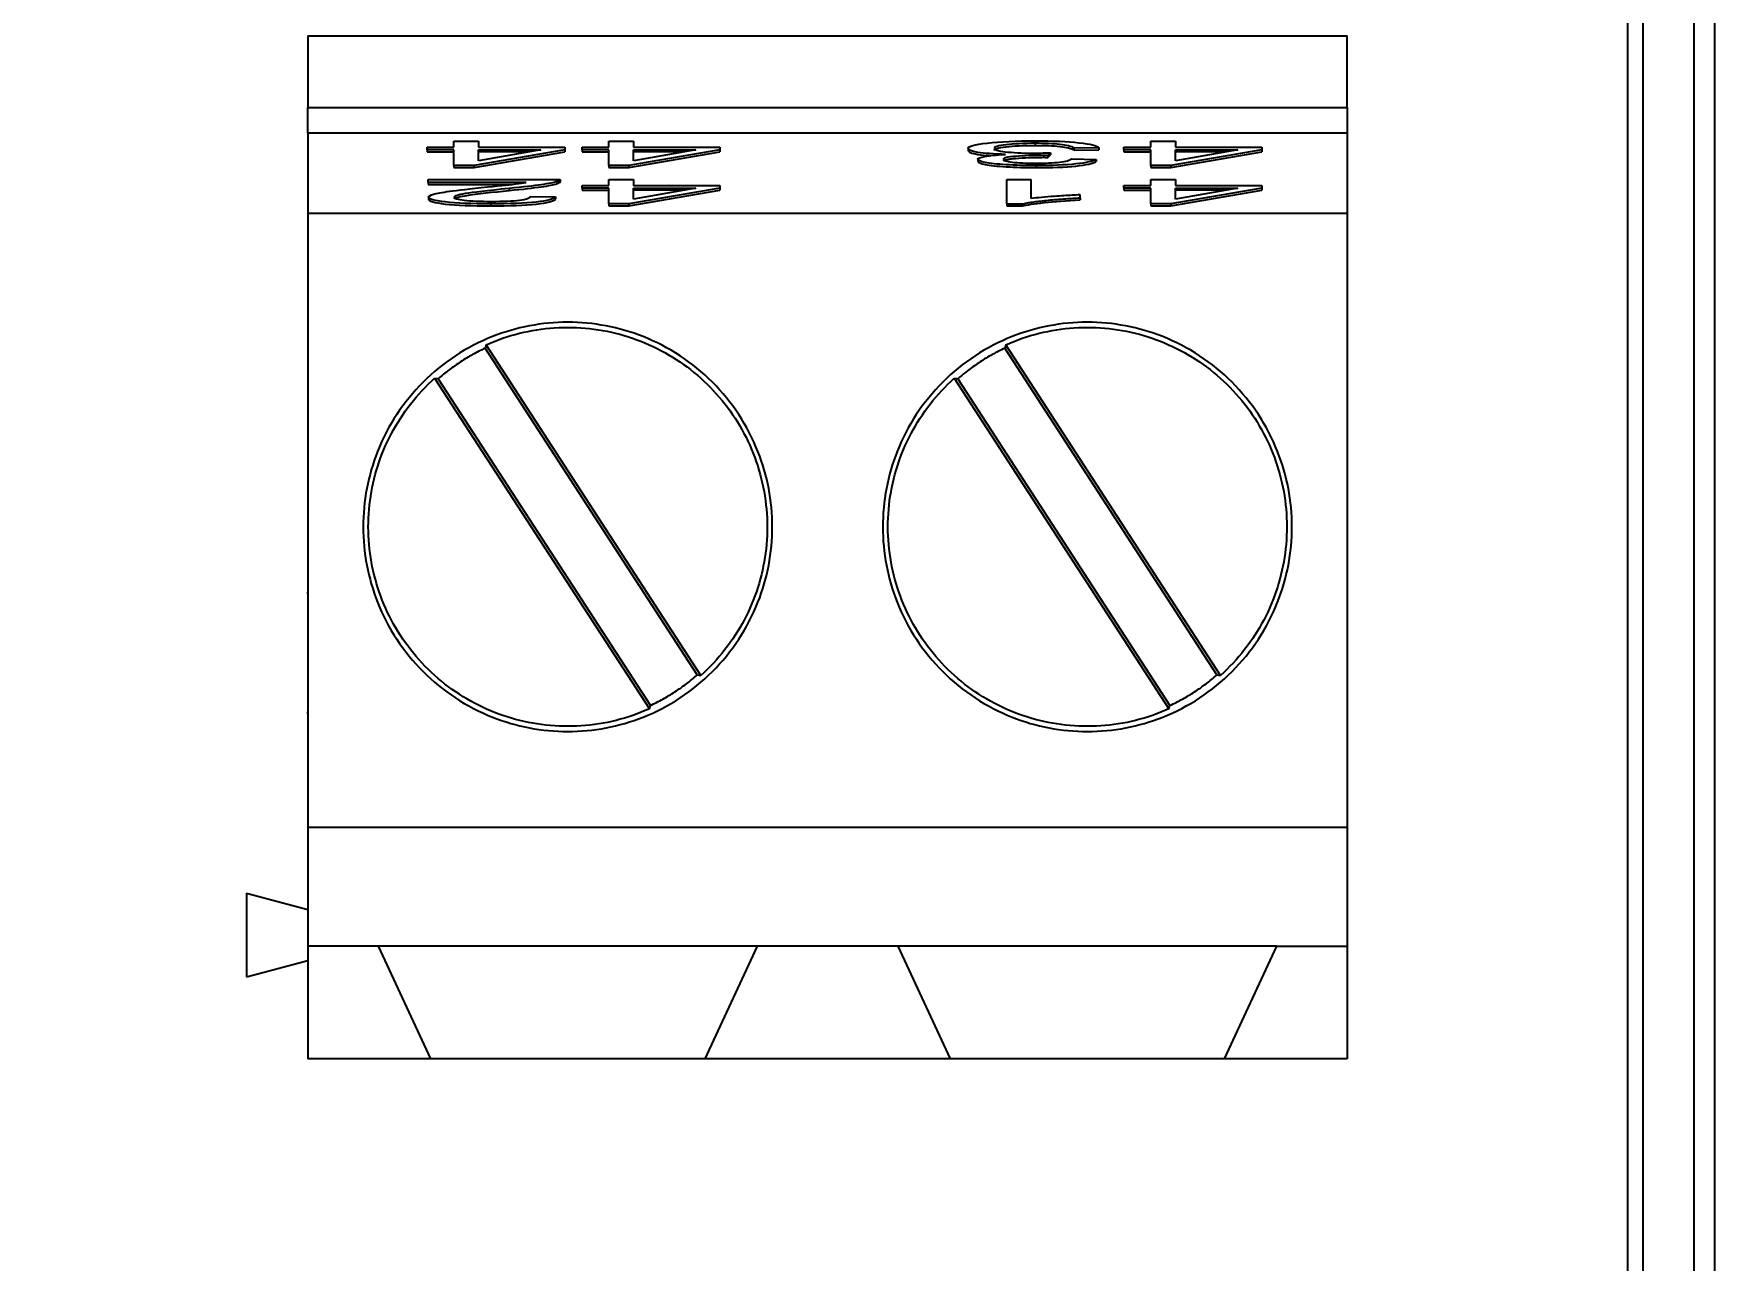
# Model space of a CAD drawing. Header units: millimetres. Extents: x 0 to 432, y 0 to 279.
# Drawn here: x 274.69 to 291.12, y 138.35 to 150.34 of the extents above; entities that cross this region are included whole.
import ezdxf

# ---------------------------------------------------------------- set-up
doc = ezdxf.new("R2010")
doc.units = ezdxf.units.MM
doc.linetypes.add('SLD-Solid', pattern=[0])
doc.layers.add('DIMENSIONS', color=140, linetype='SLD-Solid', lineweight=25)
doc.styles.add('SLDTEXTSTYLE0', font='GOTHIC.TTF', dxfattribs={"width": 0.913})
doc.dimstyles.new('SLDDIMSTYLE0', dxfattribs={"dimtxt": 3.5, "dimasz": 3.5, "dimexe": 0.18, "dimexo": 0.0625, "dimgap": 0.875, "dimtad": 0, "dimtih": 1, "dimtoh": 1, "dimdec": 1, "dimrnd": 1e-09, "dimzin": 12, "dimdsep": 46, "dimtxsty": 'SLDTEXTSTYLE0', "dimsah": 1, "dimcen": 0.09, "dimadec": 0, "dimazin": 3, "dimtfac": 1, "dimtdec": 1, "dimtofl": 0, "dimtmove": 0, "dimatfit": 3, "dimfxl": 1, "dimfrac": 2, "dimtolj": 1, "dimtzin": 12, "dimarcsym": 0})

# ---------------------------------------------------------------- blocks, each defined once
blk = doc.blocks.new('_D_8')
at = {"layer": 'DIMENSIONS', "color": 140}
for p, q in [((276.147, 166.549), (230.039, 166.549)), ((233.214, 166.549), (233.214, 119.458)), ((228.688, 113.138), (227.622, 113.138)), ((227.622, 113.138), (227.622, 107.581)), ((237.739, 113.138), (238.806, 113.138)), ((238.806, 113.138), (238.806, 107.581)), ((227.622, 107.581), (228.688, 107.581)), ((238.806, 107.581), (237.739, 107.581)), ((233.214, 59.78), (233.214, 106.87)), ((272.647, 59.78), (230.039, 59.78))]:
    blk.add_line(p, q, dxfattribs=at)
for points in [[(233.214, 166.549), (232.214, 163.049), (234.214, 163.049)], [(233.214, 59.78), (234.214, 63.28), (232.214, 63.28)]]:
    blk.add_solid(points, dxfattribs=at)
at = {"layer": 'DIMENSIONS', "color": 140, "char_height": 3.5, "attachment_point": 1, "style": 'SLDTEXTSTYLE0'}
for s, insert in [('106.8', (227.395, 118.319)), ('4.20', (228.688, 112.052))]:
    blk.add_mtext(s, dxfattribs=dict(at, insert=insert))

msp = doc.modelspace()

# ---------------------------------------------------------------- linework, layer by layer
for p, q in [((290.417, 163.127), (290.417, 61.832)), ((290.917, 163.055), (290.917, 61.905)), ((291.117, 162.89), (291.117, 62.069)), ((277.367, 150.32), (287.527, 150.32)), ((277.367, 149.62), (287.527, 149.62)), ((277.367, 149.37), (277.367, 149.62)), ((287.527, 149.62), (287.527, 149.37)), ((277.367, 149.37), (277.367, 148.584)), ((277.367, 149.37), (287.527, 149.37)), ((287.527, 149.37), (287.527, 148.584)), ((278.532, 149.206), (278.532, 149.232)), ((278.532, 149.232), (278.795, 149.232)), ((278.795, 149.206), (278.532, 149.206)), ((278.532, 149.206), (278.532, 149.186)), ((278.795, 149.232), (278.795, 149.289)), ((278.795, 149.289), (279.034, 149.289)), ((278.795, 149.052), (278.795, 149.206)), ((279.88, 149.206), (278.991, 149.052)), ((279.034, 149.289), (279.034, 149.232)), ((279.034, 149.232), (279.88, 149.232)), ((279.034, 149.206), (279.645, 149.206)), ((279.034, 149.098), (279.034, 149.206)), ((279.645, 149.206), (279.034, 149.098)), ((279.88, 149.232), (279.88, 149.206)), ((279.88, 149.206), (279.88, 149.186)), ((280.047, 149.206), (280.047, 149.232)), ((280.047, 149.232), (280.31, 149.232)), ((280.31, 149.206), (280.047, 149.206)), ((280.047, 149.206), (280.047, 149.186)), ((280.31, 149.232), (280.31, 149.289)), ((280.31, 149.289), (280.549, 149.289)), ((280.31, 149.052), (280.31, 149.206)), ((281.395, 149.206), (280.506, 149.052)), ((280.549, 149.289), (280.549, 149.232)), ((280.549, 149.232), (281.395, 149.232)), ((280.549, 149.206), (281.16, 149.206)), ((280.549, 149.098), (280.549, 149.206)), ((281.16, 149.206), (280.549, 149.098)), ((281.395, 149.232), (281.395, 149.206)), ((281.395, 149.206), (281.395, 149.186)), ((283.822, 149.219), (283.822, 149.199)), ((284.477, 149.269), (284.477, 149.249)), ((285.098, 149.226), (284.859, 149.222)), ((284.859, 149.203), (284.859, 149.222)), ((284.859, 149.203), (285.098, 149.206)), ((285.098, 149.226), (285.098, 149.206)), ((285.345, 149.206), (285.345, 149.232)), ((285.345, 149.232), (285.608, 149.232)), ((285.608, 149.206), (285.345, 149.206)), ((285.345, 149.206), (285.345, 149.186)), ((285.608, 149.232), (285.608, 149.289)), ((285.608, 149.289), (285.848, 149.289)), ((285.608, 149.052), (285.608, 149.206)), ((286.693, 149.206), (285.804, 149.052)), ((285.848, 149.289), (285.848, 149.232)), ((285.848, 149.232), (286.693, 149.232)), ((285.848, 149.206), (286.458, 149.206)), ((285.848, 149.098), (285.848, 149.206)), ((286.458, 149.206), (285.848, 149.098)), ((286.693, 149.232), (286.693, 149.206)), ((286.693, 149.206), (286.693, 149.186)), ((278.532, 149.186), (278.795, 149.186)), ((278.991, 149.052), (278.795, 149.052)), ((278.795, 149.052), (278.795, 149.032)), ((278.991, 149.032), (279.88, 149.186)), ((278.991, 149.052), (278.991, 149.032)), ((279.532, 149.186), (279.034, 149.186)), ((280.047, 149.186), (280.31, 149.186)), ((280.31, 149.052), (280.31, 149.032)), ((280.506, 149.052), (280.31, 149.052)), ((280.506, 149.032), (281.395, 149.186)), ((280.506, 149.052), (280.506, 149.032)), ((281.047, 149.186), (280.549, 149.186)), ((283.917, 149.112), (283.917, 149.092)), ((284.488, 149.051), (284.488, 149.031)), ((284.562, 149.151), (284.562, 149.132)), ((284.626, 149.177), (284.601, 149.151)), ((284.601, 149.131), (284.626, 149.157)), ((284.601, 149.151), (284.601, 149.131)), ((284.626, 149.177), (284.626, 149.157)), ((284.835, 149.118), (285.075, 149.112)), ((285.075, 149.112), (285.075, 149.092)), ((285.345, 149.186), (285.608, 149.186)), ((285.804, 149.052), (285.608, 149.052)), ((285.608, 149.052), (285.608, 149.032)), ((285.804, 149.032), (286.693, 149.186)), ((285.804, 149.052), (285.804, 149.032)), ((286.345, 149.186), (285.848, 149.186)), ((278.544, 148.887), (278.544, 148.915)), ((278.544, 148.915), (279.833, 148.915)), ((279.5, 148.887), (278.544, 148.887)), ((278.544, 148.887), (278.544, 148.867)), ((278.795, 149.032), (278.991, 149.032)), ((279.804, 148.895), (279.804, 148.875)), ((279.833, 148.915), (279.833, 148.895)), ((280.31, 149.032), (280.506, 149.032)), ((280.31, 148.858), (280.31, 148.915)), ((280.31, 148.915), (280.549, 148.915)), ((280.549, 148.915), (280.549, 148.858)), ((284.199, 148.677), (284.199, 148.915)), ((284.199, 148.915), (284.439, 148.915)), ((284.439, 148.729), (284.439, 148.915)), ((285.608, 149.032), (285.804, 149.032)), ((285.608, 148.858), (285.608, 148.915)), ((285.608, 148.915), (285.848, 148.915)), ((285.848, 148.915), (285.848, 148.858)), ((278.544, 148.867), (279.364, 148.867)), ((278.547, 148.743), (278.547, 148.723)), ((279.333, 148.827), (279.333, 148.808)), ((279.541, 148.748), (279.788, 148.745)), ((279.788, 148.745), (279.788, 148.726)), ((280.047, 148.832), (280.047, 148.858)), ((280.047, 148.858), (280.31, 148.858)), ((280.31, 148.832), (280.047, 148.832)), ((280.047, 148.832), (280.047, 148.812)), ((280.047, 148.812), (280.31, 148.812)), ((280.31, 148.678), (280.31, 148.832)), ((281.395, 148.832), (280.506, 148.678)), ((280.506, 148.658), (281.395, 148.812)), ((280.549, 148.858), (281.395, 148.858)), ((280.549, 148.832), (281.16, 148.832)), ((280.549, 148.724), (280.549, 148.832)), ((281.16, 148.832), (280.549, 148.724)), ((281.047, 148.812), (280.549, 148.812)), ((281.395, 148.858), (281.395, 148.832)), ((281.395, 148.832), (281.395, 148.812)), ((284.917, 148.736), (284.917, 148.765)), ((284.917, 148.736), (284.917, 148.716)), ((285.345, 148.832), (285.345, 148.858)), ((285.345, 148.858), (285.608, 148.858)), ((285.608, 148.832), (285.345, 148.832)), ((285.345, 148.832), (285.345, 148.812)), ((285.345, 148.812), (285.608, 148.812)), ((285.608, 148.678), (285.608, 148.832)), ((286.693, 148.832), (285.804, 148.678)), ((285.804, 148.658), (286.693, 148.812)), ((285.848, 148.858), (286.693, 148.858)), ((285.848, 148.832), (286.458, 148.832)), ((285.848, 148.724), (285.848, 148.832)), ((286.458, 148.832), (285.848, 148.724)), ((286.345, 148.812), (285.848, 148.812)), ((286.693, 148.858), (286.693, 148.832)), ((286.693, 148.832), (286.693, 148.812)), ((277.367, 148.584), (277.367, 142.584)), ((287.527, 148.584), (277.367, 148.584)), ((279.155, 148.677), (279.155, 148.657)), ((280.506, 148.678), (280.31, 148.678)), ((280.31, 148.678), (280.31, 148.658)), ((280.31, 148.658), (280.506, 148.658)), ((280.506, 148.678), (280.506, 148.658)), ((284.199, 148.677), (284.354, 148.677)), ((284.199, 148.677), (284.199, 148.657)), ((284.199, 148.657), (284.354, 148.657)), ((284.354, 148.677), (284.354, 148.657)), ((285.804, 148.678), (285.608, 148.678)), ((285.608, 148.678), (285.608, 148.658)), ((285.608, 148.658), (285.804, 148.658)), ((285.804, 148.678), (285.804, 148.658)), ((287.527, 148.584), (287.527, 142.584)), ((277.367, 148.432), (277.366, 148.432)), ((279.11, 147.299), (279.1, 147.266)), ((281.174, 144.072), (279.1, 147.266)), ((281.208, 144.067), (279.11, 147.299)), ((284.19, 147.299), (284.18, 147.266)), ((286.254, 144.072), (284.18, 147.266)), ((286.288, 144.067), (284.19, 147.299)), ((278.606, 146.972), (280.705, 143.74)), ((278.641, 146.968), (280.715, 143.773)), ((283.686, 146.972), (285.785, 143.74)), ((283.721, 146.968), (285.795, 143.773)), ((277.367, 145.442), (277.366, 145.442)), ((277.366, 145.01), (277.367, 145.01)), ((277.367, 144.87), (277.355, 144.87)), ((277.366, 144.138), (277.367, 144.138)), ((277.365, 144.099), (277.367, 144.099)), ((281.174, 144.072), (281.208, 144.067)), ((286.254, 144.072), (286.288, 144.067)), ((277.355, 143.705), (277.367, 143.705)), ((280.705, 143.74), (280.715, 143.773)), ((285.785, 143.74), (285.795, 143.773)), ((277.367, 142.584), (287.527, 142.584)), ((277.367, 142.584), (277.367, 141.42)), ((287.527, 142.584), (287.527, 141.42)), ((276.767, 141.94), (277.367, 141.779)), ((276.767, 141.94), (276.767, 141.12)), ((278.054, 141.42), (277.367, 141.42)), ((277.367, 141.42), (277.367, 140.32)), ((281.76, 141.42), (278.054, 141.42)), ((278.054, 141.42), (278.567, 140.32)), ((281.76, 141.42), (281.247, 140.32)), ((283.134, 141.42), (281.76, 141.42)), ((286.84, 141.42), (283.134, 141.42)), ((283.134, 141.42), (283.647, 140.32)), ((286.327, 140.32), (286.84, 141.42)), ((286.84, 141.42), (287.527, 141.42)), ((287.527, 141.42), (287.527, 140.32)), ((276.767, 141.12), (277.367, 141.28)), ((278.567, 140.32), (277.367, 140.32)), ((281.247, 140.32), (278.567, 140.32)), ((283.647, 140.32), (281.247, 140.32)), ((286.327, 140.32), (283.647, 140.32)), ((287.527, 140.32), (286.327, 140.32))]:
    msp.add_line(p, q)
for points, knots in [([(290.267, 163.127), (290.267, 146.363), (290.267, 129.421), (290.267, 95.538), (290.267, 78.596), (290.267, 61.832)], [0, 0, 0, 0, 0.5, 0.5, 1, 1, 1, 1]), ([(277.367, 150.32), (277.367, 150.32), (277.367, 150.244), (277.367, 149.985), (277.367, 149.803), (277.367, 149.62)], [0, 0, 0, 0, 0.5, 0.5, 1, 1, 1, 1]), ([(287.527, 149.62), (287.527, 149.803), (287.527, 149.985), (287.527, 150.244), (287.527, 150.32), (287.527, 150.32)], [0, 0, 0, 0, 0.5, 0.5, 1, 1, 1, 1]), ([(283.822, 149.219), (283.822, 149.24), (283.884, 149.257), (284.133, 149.286), (284.289, 149.293), (284.479, 149.293)], [-2, -2, -2, -2, -1, -1, 0, 0, 0, 0]), ([(284.186, 149.16), (284.07, 149.164), (283.98, 149.17), (283.853, 149.191), (283.822, 149.204), (283.822, 149.219)], [-2, -2, -2, -2, -1, -1, 0, 0, 0, 0]), ([(284.477, 149.269), (284.364, 149.269), (284.269, 149.264), (284.115, 149.245), (284.076, 149.234), (284.076, 149.22)], [-2, -2, -2, -2, -1, -1, 0, 0, 0, 0]), ([(284.076, 149.2), (284.076, 149.214), (284.115, 149.225), (284.269, 149.245), (284.364, 149.249), (284.477, 149.249)], [-2, -2, -2, -2, -1, -1, 0, 0, 0, 0]), ([(284.076, 149.22), (284.076, 149.206), (284.112, 149.195), (284.255, 149.178), (284.347, 149.173), (284.458, 149.173)], [-2, -2, -2, -2, -1, -1, 0, 0, 0, 0]), ([(284.859, 149.222), (284.831, 149.239), (284.785, 149.251), (284.653, 149.266), (284.572, 149.269), (284.477, 149.269)], [-2, -2, -2, -2, -1, -1, 0, 0, 0, 0]), ([(284.477, 149.249), (284.572, 149.249), (284.653, 149.246), (284.785, 149.231), (284.831, 149.219), (284.859, 149.203)], [-2, -2, -2, -2, -1, -1, 0, 0, 0, 0]), ([(284.479, 149.293), (284.65, 149.293), (284.792, 149.287), (285.018, 149.262), (285.083, 149.246), (285.098, 149.226)], [-2, -2, -2, -2, -1, -1, 0, 0, 0, 0]), ([(283.822, 149.199), (283.826, 149.192), (283.833, 149.178), (283.91, 149.161), (283.986, 149.15), (284.037, 149.148), (284.039, 149.148)], [0, 0, 0, 0, 0.350792, 0.670928, 0.982559, 1, 1, 1, 1]), ([(283.917, 149.112), (283.917, 149.123), (283.939, 149.132), (284.03, 149.149), (284.097, 149.156), (284.186, 149.16)], [-2, -2, -2, -2, -1, -1, 0, 0, 0, 0]), ([(284.488, 149.051), (284.382, 149.051), (284.284, 149.053), (284.104, 149.065), (284.036, 149.072), (283.941, 149.091), (283.917, 149.102), (283.917, 149.112)], [-3, -3, -3, -3, -2, -2, -1, -1, 0, 0, 0, 0]), ([(283.917, 149.092), (283.917, 149.082), (283.941, 149.072), (284.036, 149.052), (284.104, 149.045), (284.284, 149.034), (284.382, 149.031), (284.488, 149.031)], [-3, -3, -3, -3, -2, -2, -1, -1, 0, 0, 0, 0]), ([(284.562, 149.151), (284.46, 149.151), (284.368, 149.148), (284.204, 149.135), (284.164, 149.125), (284.164, 149.112)], [-2, -2, -2, -2, -1, -1, 0, 0, 0, 0]), ([(284.164, 149.112), (284.164, 149.101), (284.193, 149.092), (284.312, 149.078), (284.389, 149.075), (284.483, 149.075)], [-2, -2, -2, -2, -1, -1, 0, 0, 0, 0]), ([(284.169, 149.098), (284.169, 149.099), (284.172, 149.103), (284.192, 149.109), (284.231, 149.117), (284.304, 149.124), (284.415, 149.13), (284.513, 149.131), (284.562, 149.132)], [0, 0, 0, 0, 0.049233, 0.183213, 0.312651, 0.446967, 0.71898, 1, 1, 1, 1]), ([(284.483, 149.075), (284.576, 149.075), (284.654, 149.078), (284.778, 149.092), (284.818, 149.103), (284.835, 149.118)], [-2, -2, -2, -2, -1, -1, 0, 0, 0, 0]), ([(285.075, 149.112), (285.045, 149.093), (284.978, 149.078), (284.771, 149.056), (284.642, 149.051), (284.488, 149.051)], [-2, -2, -2, -2, -1, -1, 0, 0, 0, 0]), ([(284.488, 149.031), (284.642, 149.031), (284.771, 149.036), (284.978, 149.058), (285.045, 149.073), (285.075, 149.092)], [-2, -2, -2, -2, -1, -1, 0, 0, 0, 0]), ([(279.122, 148.842), (279.266, 148.856), (279.358, 148.866), (279.439, 148.877), (279.473, 148.882), (279.5, 148.887)], [-2, -2, -2, -2, -1, -1, 0, 0, 0, 0]), ([(279.804, 148.895), (279.772, 148.884), (279.719, 148.874), (279.574, 148.853), (279.47, 148.841), (279.333, 148.827)], [-2, -2, -2, -2, -1, -1, 0, 0, 0, 0]), ([(279.333, 148.808), (279.47, 148.821), (279.574, 148.833), (279.719, 148.854), (279.772, 148.864), (279.804, 148.875)], [-2, -2, -2, -2, -1, -1, 0, 0, 0, 0]), ([(278.547, 148.743), (278.547, 148.752), (278.563, 148.762), (278.626, 148.78), (278.679, 148.79), (278.828, 148.81), (278.951, 148.824), (279.122, 148.842)], [-3, -3, -3, -3, -2, -2, -1, -1, 0, 0, 0, 0]), ([(279.155, 148.677), (278.968, 148.677), (278.819, 148.683), (278.601, 148.708), (278.547, 148.724), (278.547, 148.743)], [-2, -2, -2, -2, -1, -1, 0, 0, 0, 0]), ([(278.547, 148.723), (278.547, 148.704), (278.601, 148.688), (278.819, 148.663), (278.968, 148.657), (279.155, 148.657)], [-2, -2, -2, -2, -1, -1, 0, 0, 0, 0]), ([(279.333, 148.827), (279.122, 148.806), (278.979, 148.789), (278.831, 148.765), (278.794, 148.753), (278.794, 148.742)], [-2, -2, -2, -2, -1, -1, 0, 0, 0, 0]), ([(278.794, 148.742), (278.794, 148.73), (278.828, 148.721), (278.963, 148.705), (279.052, 148.701), (279.161, 148.701)], [-2, -2, -2, -2, -1, -1, 0, 0, 0, 0]), ([(278.807, 148.731), (278.811, 148.733), (278.823, 148.743), (278.984, 148.772), (279.181, 148.792), (279.333, 148.808)], [0, 0, 0, 0, 0.086283, 0.289311, 1, 1, 1, 1]), ([(279.788, 148.745), (279.771, 148.723), (279.708, 148.706), (279.488, 148.683), (279.34, 148.677), (279.155, 148.677)], [-2, -2, -2, -2, -1, -1, 0, 0, 0, 0]), ([(279.155, 148.657), (279.34, 148.657), (279.488, 148.663), (279.708, 148.686), (279.771, 148.703), (279.788, 148.726)], [-2, -2, -2, -2, -1, -1, 0, 0, 0, 0]), ([(279.161, 148.701), (279.276, 148.701), (279.368, 148.705), (279.505, 148.722), (279.54, 148.734), (279.541, 148.748)], [-2, -2, -2, -2, -1, -1, 0, 0, 0, 0]), ([(284.354, 148.677), (284.366, 148.679), (284.39, 148.685), (284.439, 148.693), (284.498, 148.701), (284.592, 148.712), (284.728, 148.725), (284.853, 148.732), (284.917, 148.736)], [0, 0, 0, 0, 0.096572, 0.202466, 0.31879, 0.446379, 0.715916, 1, 1, 1, 1]), ([(284.354, 148.657), (284.395, 148.667), (284.466, 148.678), (284.666, 148.7), (284.783, 148.709), (284.917, 148.716)], [-2, -2, -2, -2, -1, -1, 0, 0, 0, 0]), ([(284.917, 148.765), (284.891, 148.763), (284.836, 148.761), (284.753, 148.756), (284.651, 148.749), (284.542, 148.74), (284.471, 148.733), (284.439, 148.729)], [0, 0, 0, 0, 0.149043, 0.315765, 0.500702, 0.769617, 1, 1, 1, 1]), ([(279.907, 147.52), (280.033, 147.52), (280.284, 147.496), (280.658, 147.387), (281.013, 147.204), (281.331, 146.943), (281.591, 146.626), (281.775, 146.27), (281.884, 145.897), (281.919, 145.52), (281.884, 145.143), (281.775, 144.769), (281.591, 144.413), (281.331, 144.096), (281.014, 143.836), (280.658, 143.652), (280.285, 143.543), (279.908, 143.508), (279.53, 143.543), (279.157, 143.652), (278.801, 143.836), (278.484, 144.096), (278.223, 144.413), (278.04, 144.769), (277.931, 145.142), (277.896, 145.519), (277.931, 145.897), (278.04, 146.27), (278.223, 146.626), (278.484, 146.943), (278.801, 147.204), (279.157, 147.387), (279.53, 147.496), (279.782, 147.52), (279.907, 147.52)], [0, 0, 0, 0, 0.02999, 0.060002, 0.092479, 0.125, 0.157477, 0.189998, 0.219977, 0.25, 0.279979, 0.310002, 0.342479, 0.375, 0.407477, 0.439998, 0.469977, 0.5, 0.529979, 0.560002, 0.592479, 0.625, 0.657477, 0.689998, 0.719977, 0.75, 0.779979, 0.810002, 0.842479, 0.875, 0.907477, 0.939998, 0.969988, 1, 1, 1, 1]), ([(279.11, 147.299), (279.32, 147.393), (279.546, 147.45), (280.006, 147.481), (280.238, 147.455), (280.68, 147.325), (280.889, 147.22), (281.258, 146.945), (281.418, 146.775), (281.668, 146.389), (281.759, 146.173), (281.86, 145.724), (281.871, 145.491), (281.81, 145.034), (281.739, 144.812), (281.524, 144.405), (281.38, 144.221), (281.208, 144.067)], [0, 0, 0, 0, 0.125, 0.125, 0.25, 0.25, 0.375, 0.375, 0.5, 0.5, 0.625, 0.625, 0.75, 0.75, 0.875, 0.875, 1, 1, 1, 1]), ([(284.987, 147.52), (285.113, 147.52), (285.364, 147.496), (285.738, 147.387), (286.093, 147.204), (286.411, 146.943), (286.671, 146.626), (286.855, 146.27), (286.964, 145.897), (286.999, 145.52), (286.964, 145.143), (286.855, 144.769), (286.671, 144.413), (286.411, 144.096), (286.094, 143.836), (285.738, 143.652), (285.365, 143.543), (284.988, 143.508), (284.61, 143.543), (284.237, 143.652), (283.881, 143.836), (283.564, 144.096), (283.303, 144.413), (283.12, 144.769), (283.011, 145.142), (282.976, 145.519), (283.011, 145.897), (283.12, 146.27), (283.303, 146.626), (283.564, 146.943), (283.881, 147.204), (284.237, 147.387), (284.61, 147.496), (284.862, 147.52), (284.987, 147.52)], [0, 0, 0, 0, 0.02999, 0.060002, 0.092479, 0.125, 0.157477, 0.189998, 0.219977, 0.25, 0.279979, 0.310002, 0.342479, 0.375, 0.407477, 0.439998, 0.469977, 0.5, 0.529979, 0.560002, 0.592479, 0.625, 0.657477, 0.689998, 0.719977, 0.75, 0.779979, 0.810002, 0.842479, 0.875, 0.907477, 0.939998, 0.969988, 1, 1, 1, 1]), ([(284.19, 147.299), (284.4, 147.393), (284.626, 147.45), (285.086, 147.481), (285.318, 147.455), (285.76, 147.325), (285.969, 147.22), (286.338, 146.945), (286.498, 146.775), (286.748, 146.389), (286.839, 146.173), (286.94, 145.724), (286.951, 145.491), (286.89, 145.034), (286.819, 144.812), (286.604, 144.405), (286.46, 144.221), (286.288, 144.067)], [0, 0, 0, 0, 0.125, 0.125, 0.25, 0.25, 0.375, 0.375, 0.5, 0.5, 0.625, 0.625, 0.75, 0.75, 0.875, 0.875, 1, 1, 1, 1]), ([(279.1, 147.266), (279.059, 147.246), (278.976, 147.206), (278.859, 147.134), (278.746, 147.056), (278.676, 146.997), (278.641, 146.968)], [0, 0, 0, 0, 0.250642, 0.5, 0.749358, 1, 1, 1, 1]), ([(284.18, 147.266), (284.139, 147.246), (284.056, 147.206), (283.939, 147.134), (283.826, 147.056), (283.756, 146.997), (283.721, 146.968)], [0, 0, 0, 0, 0.2506419, 0.5, 0.7493581, 1, 1, 1, 1]), ([(280.705, 143.74), (280.495, 143.646), (280.268, 143.589), (279.809, 143.559), (279.577, 143.584), (279.135, 143.714), (278.926, 143.819), (278.557, 144.094), (278.397, 144.265), (278.147, 144.651), (278.056, 144.866), (277.955, 145.315), (277.944, 145.549), (278.005, 146.005), (278.076, 146.228), (278.291, 146.634), (278.435, 146.819), (278.606, 146.972)], [0, 0, 0, 0, 0.125, 0.125, 0.25, 0.25, 0.375, 0.375, 0.5, 0.5, 0.625, 0.625, 0.75, 0.75, 0.875, 0.875, 1, 1, 1, 1]), ([(285.785, 143.74), (285.575, 143.646), (285.348, 143.589), (284.889, 143.559), (284.657, 143.584), (284.215, 143.714), (284.006, 143.819), (283.637, 144.094), (283.477, 144.265), (283.227, 144.651), (283.136, 144.866), (283.035, 145.315), (283.024, 145.549), (283.085, 146.005), (283.156, 146.228), (283.371, 146.634), (283.515, 146.819), (283.686, 146.972)], [0, 0, 0, 0, 0.125, 0.125, 0.25, 0.25, 0.375, 0.375, 0.5, 0.5, 0.625, 0.625, 0.75, 0.75, 0.875, 0.875, 1, 1, 1, 1]), ([(277.367, 144.193), (277.367, 144.169), (277.367, 144.144), (277.367, 144.11), (277.367, 144.099), (277.367, 144.099)], [0, 0, 0, 0, 0.5, 0.5, 1, 1, 1, 1]), ([(280.715, 143.773), (280.756, 143.794), (280.838, 143.834), (280.956, 143.905), (281.069, 143.983), (281.139, 144.042), (281.174, 144.072)], [0, 0, 0, 0, 0.2506419, 0.5, 0.7493581, 1, 1, 1, 1]), ([(285.795, 143.773), (285.836, 143.794), (285.918, 143.834), (286.036, 143.905), (286.149, 143.983), (286.219, 144.042), (286.254, 144.072)], [0, 0, 0, 0, 0.250642, 0.5, 0.749358, 1, 1, 1, 1])]:
    msp.add_open_spline(points, degree=3, knots=knots)
for points in [[(284.458, 149.173), (284.502, 149.173), (284.558, 149.174), (284.626, 149.177)], [(284.601, 149.151), (284.584, 149.151), (284.571, 149.151), (284.562, 149.151)], [(284.562, 149.132), (284.571, 149.132), (284.584, 149.131), (284.601, 149.131)], [(279.833, 148.915), (279.835, 148.908), (279.825, 148.902), (279.804, 148.895)], [(279.804, 148.875), (279.825, 148.882), (279.835, 148.888), (279.833, 148.895)], [(278.606, 146.972), (278.618, 146.971), (278.629, 146.969), (278.641, 146.968)], [(283.686, 146.972), (283.698, 146.971), (283.709, 146.969), (283.721, 146.968)], [(277.367, 144.177), (277.367, 144.152), (277.367, 144.138), (277.367, 144.138)]]:
    msp.add_open_spline(points, degree=3)

# ---------------------------------------------------------------- dimensions: what is measured, and where the dimension line sits
at = {"layer": 'DIMENSIONS', "color": 140}
dim = msp.add_linear_dim(base=(233.214, 166.549), p1=(273.917, 59.78), p2=(277.417, 166.549), angle=90, dimstyle='SLDDIMSTYLE0', dxfattribs=at)
dim.commit()
dim.dimension.update_dxf_attribs({"geometry": '_D_8', "text_midpoint": (233.214, 113.164), "dimtype": 160})

doc.saveas('drawing.dxf')
